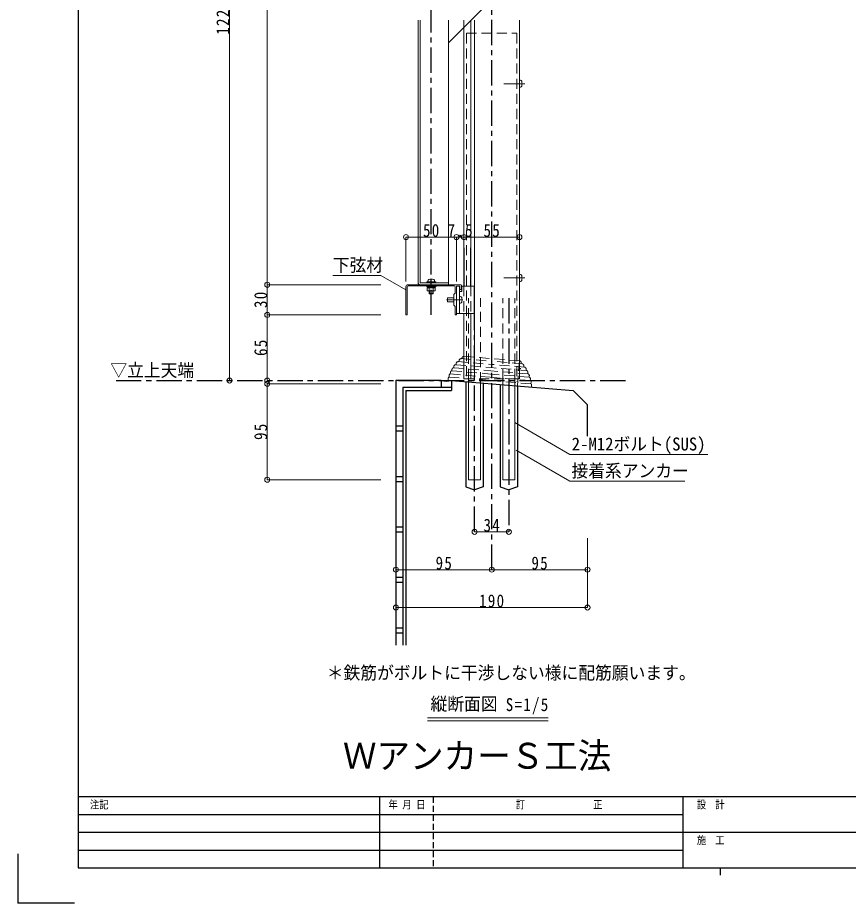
# Model space of a CAD drawing. Units: millimetres at full size, sheet at 1:5; some dimension numbers follow another scale. Extents: x -1050 to 1050, y -742 to 742.
# Drawn here: x -1050 to -226, y -742 to 135 of the extents above; entities that cross this region are included whole.
import ezdxf
from ezdxf.enums import TextEntityAlignment as Align

# ---------------------------------------------------------------- set-up
doc = ezdxf.new("R2010")
doc.units = ezdxf.units.MM
doc.header["$LTSCALE"] = 5
for name, pattern in [('CHAIN1', [8, 5, -1, 1, -1]), ('DASHED1', [1.8, 1.2, -0.6]), ('DASHED2', [3, 2, -1])]:
    doc.linetypes.add(name, pattern=pattern)
for name, color, linetype in [('0-0_通り芯', 7, 'CHAIN1'), ('0-1_躯体', 134, 'Continuous'), ('1-4_印刷位置ライン', 7, 'Continuous'), ('1-5_図枠1_1', 7, 'Continuous')]:
    doc.layers.add(name, color=color, linetype=linetype)
for name, color, linetype, lineweight in [('0-3_寸法', 54, 'Continuous', 20), ('0-4_手摺部材', 92, 'Continuous', 20), ('0-6_パネル', 4, 'Continuous', 20), ('0-9_文字', 3, 'Continuous', 20), ('0-A_支柱', 6, 'Continuous', 20), ('0-B_足元', 4, 'Continuous', 20)]:
    doc.layers.add(name, color=color, linetype=linetype, lineweight=lineweight)
doc.styles.add('ＭＳ ゴシック', font='')
doc.styles.add('ＭＳ 明朝', font='')
doc.styles.get('ＭＳ ゴシック').set_extended_font_data('MS Gothic')
doc.styles.get('ＭＳ 明朝').set_extended_font_data('MS Mincho')

# ---------------------------------------------------------------- blocks, each defined once
blk = doc.blocks.new('dimension_origin')
at = {"color": 0, "linetype": 'Continuous', "lineweight": -2}
blk.add_circle((0, 0), 1.25, dxfattribs=at)

msp = doc.modelspace()

# ---------------------------------------------------------------- linework, layer by layer
at = {"layer": '0-0_通り芯'}
for p, q in [((-580, -411.793), (-580, 510.77)), ((-640, -159.293), (-640, 477.181)), ((-597, -374.293), (-597, -142.603)), ((-563, -142.603), (-563, -374.293)), ((-952.5, -224.293), (-690, -224.293)), ((-912.373, -224.293), (-446.137, -224.293))]:
    msp.add_line(p, q, dxfattribs=at)
at = {"layer": '0-0_通り芯', "linetype": 'Continuous'}
for p, q in [((-607.5, -92.68), (-607.5, -130.793)), ((-600.7, -130.793), (-600.7, -92.68)), ((-607.5, -159.18), (-607.5, -159.293)), ((-600.7, -159.18), (-600.7, -159.293))]:
    msp.add_line(p, q, dxfattribs=at)
at = {"layer": '0-1_躯体'}
for p, q in [((-630, -224.293), (-675, -224.293)), ((-675, -224.293), (-675, -486.793)), ((-630, -224.293), (-630, -231.293)), ((-620, -224.293), (-620, -234.293)), ((-620, -224.293), (-499.142, -234.293)), ((-605.5, -225.493), (-605.5, -329.655)), ((-588.5, -226.899), (-588.5, -329.655)), ((-620, -231.293), (-668, -231.293)), ((-668, -231.293), (-668, -486.793)), ((-665, -234.293), (-620, -234.293)), ((-665, -234.293), (-665, -486.793)), ((-571.5, -228.306), (-571.5, -329.655)), ((-554.5, -229.713), (-554.5, -329.655)), ((-485, -248.435), (-499.142, -234.293)), ((-485, -279.558), (-485, -248.435)), ((-675, -269.293), (-668, -269.293)), ((-675, -274.293), (-668, -274.293)), ((-675, -319.293), (-668, -319.293)), ((-675, -324.293), (-668, -324.293)), ((-605.5, -329.655), (-597, -332.603)), ((-588.5, -329.655), (-597, -332.603)), ((-571.5, -329.655), (-563, -332.603)), ((-554.5, -329.655), (-563, -332.603)), ((-675, -369.293), (-668, -369.293)), ((-675, -374.293), (-668, -374.293)), ((-675, -419.293), (-668, -419.293)), ((-675, -424.293), (-668, -424.293)), ((-675, -469.293), (-668, -469.293)), ((-675, -474.293), (-668, -474.293))]:
    msp.add_line(p, q, dxfattribs=at)
msp.add_arc((-625, -199.543), 25.25, 258.57881, 281.42119, dxfattribs=at)
at = {"layer": '0-3_寸法'}
for p, q in [((-840, 495), (-840, -224.293)), ((-802.5, 460), (-802.5, -129.293)), ((-665, -126.293), (-665, -82.115)), ((-665, -82.115), (-615, -82.115)), ((-615, -126.293), (-615, -82.115)), ((-615, -82.115), (-607.5, -82.115)), ((-607.5, -82.115), (-552.5, -82.115)), ((-802.5, -129.293), (-802.5, -159.293)), ((-690, -129.293), (-802.5, -129.293)), ((-802.5, -159.293), (-802.5, -224.293)), ((-690, -159.293), (-802.5, -159.293)), ((-802.5, -227.603), (-802.5, -322.603)), ((-802.5, -227.603), (-690, -227.603)), ((-690, -322.603), (-802.5, -322.603)), ((-597, -374.293), (-563, -374.293)), ((-485, -380.459), (-485, -449.293)), ((-675, -411.793), (-580, -411.793)), ((-580, -411.793), (-485, -411.793)), ((-675, -449.293), (-485, -449.293))]:
    msp.add_line(p, q, dxfattribs=at)
at = {"layer": '0-4_手摺部材'}
for p, q in [((-665, -131.293), (-665, -158.693)), ((-663.8, -158.693), (-663.8, -131.493)), ((-611, -129.293), (-663, -129.293)), ((-662.8, -130.493), (-617.2, -130.493)), ((-643.402, -125.374), (-643.5, -126.493)), ((-636.5, -126.493), (-643.5, -126.493)), ((-640, -132.293), (-640.577, -131.293)), ((-640, -131.293), (-639.423, -132.293)), ((-636.598, -125.374), (-636.5, -126.493)), ((-616.2, -131.493), (-616.2, -137.693)), ((-615, -130.793), (-611.5, -130.793)), ((-615, -158.693), (-615, -130.793)), ((-612, -130.793), (-612, -157.793)), ((-611.5, -130.793), (-611.5, -133.543)), ((-610, -133.543), (-610, -130.293)), ((-609.531, -130.793), (-597.5, -130.793)), ((-609.531, -130.793), (-609.531, -136.091)), ((-644.05, -132.293), (-644.05, -135.239)), ((-643.025, -135.493), (-636.975, -135.493)), ((-642, -132.293), (-642, -135.239)), ((-642, -135.493), (-642, -138.114)), ((-638, -138.114), (-642, -138.114)), ((-638.379, -138.493), (-641.621, -138.493)), ((-638, -135.239), (-638, -132.293)), ((-638, -135.493), (-638, -138.114)), ((-617.5, -138.993), (-616.2, -137.693)), ((-617.5, -138.993), (-617.5, -149.593)), ((-609.531, -136.091), (-612, -136.091)), ((-624, -142.293), (-624, -146.293)), ((-617.5, -142.293), (-624, -142.293)), ((-617.5, -146.293), (-624, -146.293)), ((-610.881, -140.891), (-612, -140.793)), ((-612, -140.793), (-612, -147.793)), ((-610.881, -147.695), (-612, -147.793)), ((-617.5, -149.593), (-616.2, -150.893)), ((-616.2, -150.893), (-616.2, -158.693))]:
    msp.add_line(p, q, dxfattribs=at)
at = {"layer": '0-4_手摺部材', "linetype": 'CHAIN1'}
msp.add_line((-624.791, -144.293), (-608.571, -144.293), dxfattribs=at)
at = {"layer": '0-4_手摺部材'}
for points in [[(-635.5, -127.293), (-644.5, -127.293), (-644.5, -126.493), (-635.5, -126.493)], [(-644.5, -130.493), (-635.5, -130.493), (-635.5, -131.293), (-644.5, -131.293)], [(-643.8, -131.293), (-636.2, -131.293), (-636.2, -132.293), (-643.8, -132.293)]]:
    msp.add_lwpolyline(points, close=True, dxfattribs=at)
for points in [[(-615, -157.793), (-597.5, -157.793), (-597.5, -130.793)], [(-644.05, -132.293), (-635.95, -132.293), (-635.95, -135.239)], [(-641.621, -135.493), (-641.621, -138.493), (-642, -138.114)], [(-638.379, -135.493), (-638.379, -138.493), (-638, -138.114)]]:
    msp.add_lwpolyline(points, dxfattribs=at)
for centre, radius, start, end in [((-663, -131.293), 2, 90, 180), ((-662.8, -131.493), 1, 90, 180), ((-642.107, -125.487), 1.3, 105.88085, 175), ((-640, -132.893), 9, 74.11915, 105.88085), ((-637.893, -125.487), 1.3, 5, 74.11915), ((-617.2, -131.493), 1, 0, 90), ((-611, -130.293), 1, 0, 90), ((-643.025, -133.298), 2.195, 242.16087, 297.83913), ((-640, -127.493), 8, 255.52249, 284.47751), ((-636.975, -133.298), 2.195, 242.16089, 297.83911), ((-610.75, -133.543), 0.75, 180, 360), ((-610.994, -142.186), 1.3, 15.88085, 85), ((-610.994, -146.4), 1.3, 275, 344.11915), ((-618.4, -144.293), 9, 344.11915, 15.88085), ((-664.4, -158.693), 0.6, 180, 360), ((-615.6, -158.693), 0.6, 180, 360)]:
    msp.add_arc(centre, radius, start, end, dxfattribs=at)
at = {"layer": '0-6_パネル'}
for p, q in [((-653, -127.293), (-653, 132.854)), ((-651, -127.293), (-651, 132.854)), ((-623, 132.854), (-623, -129.293)), ((-623, -127.293), (-651, -127.293)), ((-651, -129.293), (-623, -129.293))]:
    msp.add_line(p, q, dxfattribs=at)
at = {"layer": '0-6_パネル', "linetype": 'DASHED2'}
msp.add_line((-551.347, -211.985), (-551.442, -212.577), dxfattribs=at)
at = {"layer": '0-6_パネル'}
msp.add_arc((-651, -127.293), 2, 180, 270, dxfattribs=at)
at = {"layer": '0-9_文字'}
for p, q in [((-524.014, -558.793), (-643.767, -558.793)), ((-524.014, -561.793), (-643.767, -561.793))]:
    msp.add_line(p, q, dxfattribs=at)
for points in [[(-623, 110.302), (-502.5, 230.802), (-325, 230.802)], [(-665, -134.505), (-690, -120.071), (-737.5, -120.071)], [(-557, -266.022), (-502.5, -297.487), (-365.712, -297.487)], [(-555.77, -293.251), (-502.5, -324.006), (-388.431, -324.006)]]:
    msp.add_lwpolyline(points, dxfattribs=at)
at = {"layer": '0-A_支柱'}
for p, q in [((-607.5, 132.854), (-607.5, -130.793)), ((-600.7, 132.854), (-600.7, -130.793)), ((-597.2, -157.906), (-597.2, 132.854)), ((-552.5, 132.854), (-552.5, -222.603)), ((-597.2, -75.905), (-597.2, -222.603)), ((-607.5, -157.793), (-607.5, -222.603)), ((-600.7, -157.793), (-600.7, -222.603))]:
    msp.add_line(p, q, dxfattribs=at)
at = {"layer": '0-A_支柱', "linetype": 'DASHED2'}
for p, q in [((-607.5, -130.793), (-607.5, -159.18)), ((-600.7, -130.793), (-600.7, -159.18)), ((-607.5, -222.603), (-552.5, -222.603))]:
    msp.add_line(p, q, dxfattribs=at)
at = {"layer": '0-B_足元', "linetype": 'DASHED2'}
for p, q in [((-605, 119.901), (-555, 119.901)), ((-605, 119.901), (-605, -225.534)), ((-555, 119.901), (-555, -225.534)), ((-603, -222.603), (-603, -142.603)), ((-591, -226.115), (-591, -142.603)), ((-569, -222.603), (-569, -142.603)), ((-557, -222.603), (-557, -142.603)), ((-607.313, -200.257), (-579.906, -202.525)), ((-617.549, -210.352), (-617.655, -211.643)), ((-615.589, -208.6), (-580.648, -211.491)), ((-615.235, -207.422), (-615.334, -208.621)), ((-613.246, -205.586), (-580.385, -208.305)), ((-612.386, -204.453), (-612.485, -205.65)), ((-610.407, -202.61), (-580.121, -205.116)), ((-609.471, -202.086), (-609.52, -202.683)), ((-547.523, -211.024), (-580.385, -208.305)), ((-549.834, -207.622), (-580.121, -205.116)), ((-552.5, -204.792), (-579.906, -202.525)), ((-554.561, -229.707), (-552.5, -204.792)), ((-550.672, -206.95), (-550.721, -207.548)), ((-548.186, -209.765), (-548.285, -210.961)), ((-622.133, -218.856), (-622.301, -220.892)), ((-620.921, -216.135), (-621.058, -217.786)), ((-621.058, -217.784), (-581.44, -221.061)), ((-619.406, -213.266), (-619.522, -214.673)), ((-619.522, -214.673), (-581.174, -217.846)), ((-617.655, -211.643), (-580.912, -214.683)), ((-542.825, -221.018), (-581.174, -217.846)), ((-544.169, -217.723), (-580.912, -214.683)), ((-545.707, -214.382), (-580.648, -211.491)), ((-545.863, -213.161), (-545.963, -214.36)), ((-544.062, -216.432), (-544.169, -217.723)), ((-623.168, -222.098), (-623.326, -224.018)), ((-622.301, -220.892), (-581.704, -224.251)), ((-541.107, -227.61), (-581.704, -224.251)), ((-541.822, -224.339), (-581.44, -221.061)), ((-542.709, -219.612), (-542.825, -221.018)), ((-541.686, -222.691), (-541.822, -224.341)), ((-540.938, -225.574), (-541.107, -227.61)), ((-540.45, -228.942), (-540.609, -230.862))]:
    msp.add_line(p, q, dxfattribs=at)
at = {"layer": '0-B_足元'}
for p, q in [((-551.381, 73.303), (-552.5, 73.401)), ((-552.5, 73.401), (-552.5, 66.401)), ((-551.381, 66.499), (-552.5, 66.401)), ((-551.381, -119.201), (-552.5, -119.103)), ((-552.5, -119.103), (-552.5, -126.103)), ((-551.381, -126.005), (-552.5, -126.103)), ((-603, -322.603), (-603, -222.603)), ((-591, -226.115), (-591, -322.603)), ((-569, -222.603), (-569, -322.603)), ((-557, -322.603), (-557, -222.603)), ((-591, -322.603), (-603, -322.603)), ((-569, -322.603), (-557, -322.603))]:
    msp.add_line(p, q, dxfattribs=at)
at = {"layer": '0-B_足元', "linetype": 'CHAIN1'}
for p, q in [((-547.28, 69.901), (-567.895, 69.901)), ((-547.28, -122.603), (-567.895, -122.603))]:
    msp.add_line(p, q, dxfattribs=at)
at = {"layer": '0-B_足元'}
for centre, radius, start, end in [((-551.494, 72.008), 1.3, 15.88085, 85), ((-558.9, 69.901), 9, 344.11915, 15.88085), ((-551.494, 67.794), 1.3, 275, 344.11915), ((-551.494, -120.496), 1.3, 15.88085, 85), ((-558.9, -122.603), 9, 344.11915, 15.88085), ((-551.494, -124.71), 1.3, 275, 344.11915)]:
    msp.add_arc(centre, radius, start, end, dxfattribs=at)
at = {"layer": '0-B_足元', "linetype": 'DASHED2'}
for centre, radius, start, end in [((-607.478, -202.25), 2, 85.27022, 175.27022), ((-615.689, -210.459), 1.862, 86.91496, 176.70922), ((-613.284, -207.54), 1.954, 81.8409, 176.52545), ((-610.35, -204.665), 2.047, 81.83156, 174.06653), ((-552.665, -206.786), 2, 355.27022, 85.27022), ((-550.228, -209.639), 2.047, 356.47391, 88.70887), ((-620.927, -218.988), 1.212, 96.19124, 173.73165), ((-619.441, -216.151), 1.48, 93.14567, 179.38243), ((-617.745, -213.302), 1.661, 86.89297, 178.76085), ((-547.807, -212.958), 1.954, 354.01499, 88.69954), ((-545.914, -216.232), 1.862, 353.83122, 83.62548), ((-544.353, -219.374), 1.661, 351.77959, 83.64747), ((-621.718, -222.225), 1.455, 113.60647, 174.98078), ((-543.149, -222.463), 1.48, 351.15801, 77.39477), ((-542.149, -225.506), 1.212, 356.80879, 74.3492), ((-541.901, -228.829), 1.455, 355.55966, 56.93397)]:
    msp.add_arc(centre, radius, start, end, dxfattribs=at)
at = {"layer": '1-4_印刷位置ライン'}
for p in [(-1050, -693.374), (-993.722, -742.5)]:
    msp.add_line(p, (-1050, -742.5), dxfattribs=at)
at = {"layer": '1-5_図枠1_1'}
for p, q in [((-990, -636.793), (990, -636.793)), ((-691.162, -636.793), (-691.162, -707.5)), ((-390.657, -636.793), (-390.657, -707.5)), ((-990, -654.47), (-390.657, -654.47)), ((-990, -672.146), (-37.121, -672.146)), ((-990, -689.823), (-390.657, -689.823)), ((-353.535, -707.5), (-353.535, -714.571))]:
    msp.add_line(p, q, dxfattribs=at)
at = {"layer": '1-5_図枠1_1', "linetype": 'DASHED1'}
msp.add_line((-638.131, -636.793), (-638.131, -707.5), dxfattribs=at)
msp.add_line((-638.131, -636.793), (-638.131, -707.5), dxfattribs=at)
at = {"layer": '1-5_図枠1_1'}
msp.add_lwpolyline([(-990, 682.5), (-990, -707.5), (990, -707.5)], dxfattribs=at)

# ---------------------------------------------------------------- block references
at = {"layer": '0-3_寸法', "xscale": 2, "yscale": 2}
for p, rotation in [((-665, -82.115), 180), ((-615, -82.115), 180), ((-607.5, -82.115), 180), ((-802.5, -129.293), 270), ((-802.5, -129.293), 90), ((-802.5, -159.293), 270), ((-802.5, -159.293), 90), ((-840, -224.293), 270), ((-802.5, -224.293), 270), ((-802.5, -227.603), 90), ((-802.5, -322.603), 270), ((-597, -374.293), 180), ((-675, -411.793), 180), ((-580, -411.793), 180), ((-675, -449.293), 180)]:
    msp.add_blockref('dimension_origin', p, dxfattribs=dict(at, rotation=rotation))
for p in [(-615, -82.115), (-607.5, -82.115), (-552.5, -82.115), (-563, -374.293), (-580, -411.793), (-485, -411.793), (-485, -449.293)]:
    msp.add_blockref('dimension_origin', p, dxfattribs=at)

# ---------------------------------------------------------------- texts
at = {"layer": '0-3_寸法', "char_height": 12.83, "attachment_point": 7, "rotation": 90, "style": 'ＭＳ ゴシック'}
for s, insert in [('\\T1.17;\\W0.85;1225', (-840, 118.479)), ('\\T1.17;\\W0.85;30', (-802.5, -152.418)), ('\\T1.17;\\W0.85;65', (-802.5, -199.918)), ('\\T1.17;\\W0.85;95', (-802.5, -283.228))]:
    msp.add_mtext(s, dxfattribs=dict(at, insert=insert))
at = {"layer": '0-3_寸法', "char_height": 12.83, "attachment_point": 7, "style": 'ＭＳ ゴシック'}
for s, insert in [('\\T1.17;\\W0.85;50', (-648.125, -82.115)), ('\\T1.17;\\W0.85;7.5', (-623.75, -82.115)), ('\\T1.17;\\W0.85;55', (-588.125, -82.115)), ('\\T1.17;\\W0.85;34', (-588.125, -374.293)), ('\\T1.17;\\W0.85;95', (-635.625, -411.793)), ('\\T1.17;\\W0.85;95', (-540.625, -411.793)), ('\\T1.17;\\W0.85;190', (-592.5, -449.293))]:
    msp.add_mtext(s, dxfattribs=dict(at, insert=insert))
at = {"layer": '0-9_文字', "style": 'ＭＳ ゴシック', "width": 0.95}
for s, height, p in [('下弦材', 12.83, (-737.5, -120.071)), ('▽立上天端', 12.83, (-958.163, -224.293)), ('2-M12ボルト(SUS)', 12.83, (-500.712, -297.487)), ('接着系アンカー', 12.83, (-500.931, -324.006)), ('＊鉄筋がボルトに干渉しない様に配筋願います。', 12.83, (-743.55, -524.293)), ('縦断面図', 12.83, (-640.701, -555.106)), ('ＷアンカーＳ工法', 25.66, (-727.5, -616.793))]:
    msp.add_text(s, height=height, dxfattribs=at).set_placement(p, align=Align.BOTTOM_LEFT)
at = {"layer": '0-9_文字', "insert": (-566.097, -555.106), "char_height": 12.83, "attachment_point": 7, "style": 'ＭＳ ゴシック'}
msp.add_mtext('\\T1.17;\\W0.85;S=1/5', dxfattribs=at)
at = {"layer": '1-5_図枠1_1', "style": 'ＭＳ 明朝', "width": 0.85}
for s, p in [('注記', (-978.418, -650.934)), ('年 月 日', (-682.419, -650.934)), ('訂               正', (-556.108, -650.934)), ('  設  計', (-385.607, -650.934)), ('  施  工', (-385.607, -686.288))]:
    msp.add_text(s, height=7.776, dxfattribs=at).set_placement(p, align=Align.BOTTOM_LEFT)

doc.saveas('drawing.dxf')
